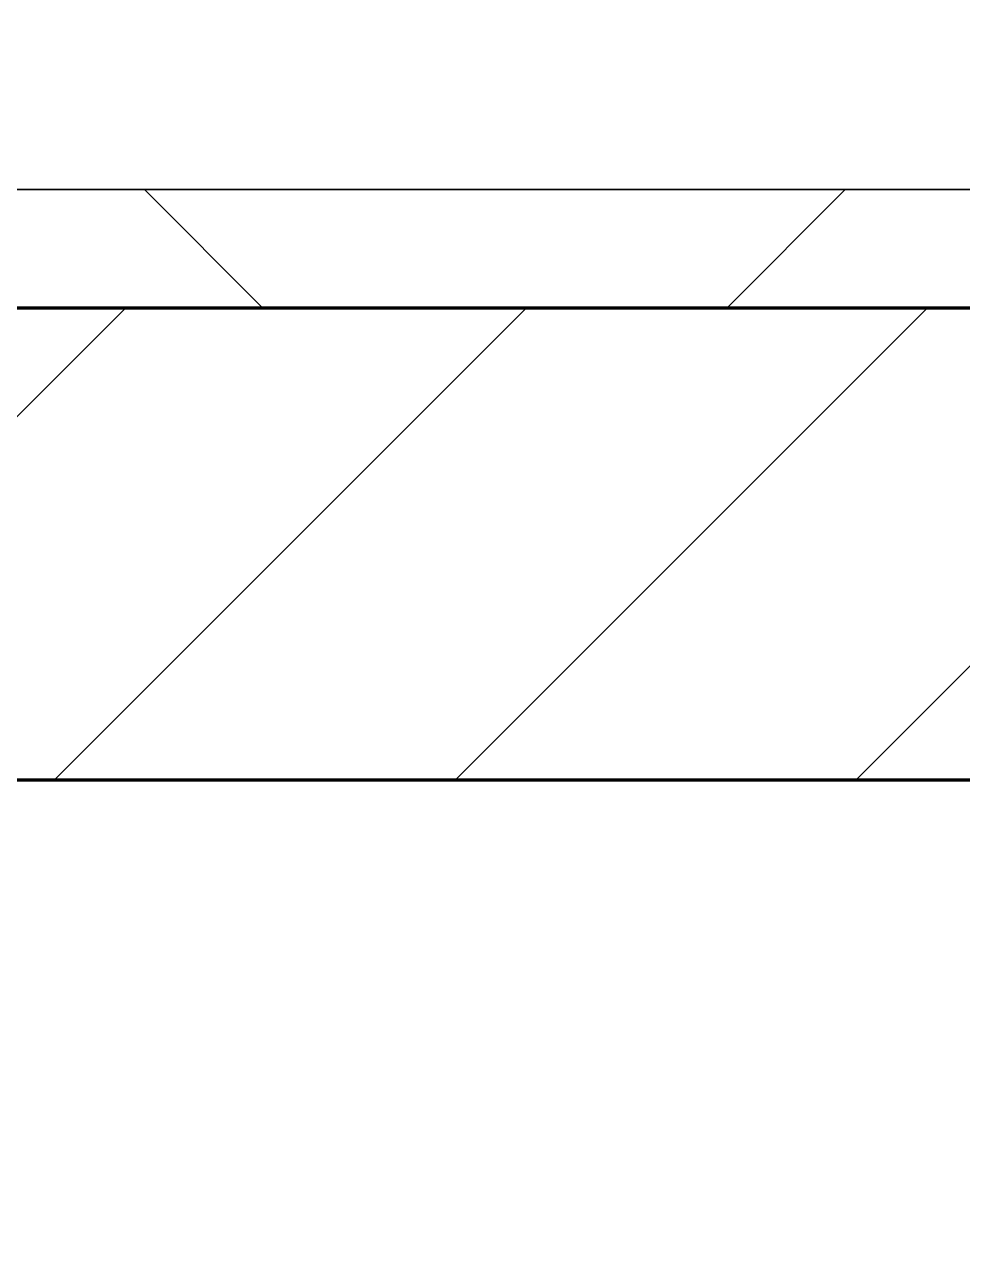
# Model space of a CAD drawing. Header units: millimetres. Extents: x -726012 to -647389, y -20772 to 18805.
# Drawn here: x -677961 to -677564, y 3733 to 4249 of the extents above; entities that cross this region are included whole.
import ezdxf
from ezdxf.xclip import XClip

# ---------------------------------------------------------------- set-up
doc = ezdxf.new("R2010")
doc.units = ezdxf.units.MM
doc.header["$XCLIPFRAME"] = 0
for name, color, linetype, lineweight in [('A-GLAZ-CURT', 2, 'Continuous', 9), ('A-WALL', 5, 'Continuous', 35), ('A-WALL-FNSH', 2, 'Continuous', 35), ('A-WALL-PATT', 1, 'Continuous', 35)]:
    doc.layers.add(name, color=color, linetype=linetype, lineweight=lineweight)
doc.layers.add('A11_ALU.SOLID SHEET', color=2, linetype='Continuous')

# ---------------------------------------------------------------- blocks, each defined once
blk = doc.blocks.new('PPLS-PP19_Custom Tile Pattern - Custom Tile Pattern-V197-4233-01 ENLARGED MULTI-PURPOSE LEVEL - REFLECTED CEILING PLAN - SHEET 4')
at = {"layer": 'A-GLAZ-CURT'}
for p, q in [((-300, 0), (300, 0)), ((300, 0), (-300, 0)), ((195.99, 0), (213.31, 0)), ((213.31, 0), (195.99, 0)), ((230.06, 0), (300, 0)), ((-300, -50), (300, -50)), ((300, -50), (-300, -50))]:
    blk.add_line(p, q, dxfattribs=at)
for points, knots in [([(-8.66, 0), (-4.78, 0), (11.85, 0), (42.82, 0), (88.72, 0), (120.63, 0), (138.28, 0), (138.53, 0)], [-446.928521, -446.928521, -446.928521, -446.928521, -429.606584, -390.253598, -346.313304, -291.370682, -290.5735, -290.5735, -290.5735, -290.5735]), ([(136.44, 0), (121.66, 0), (86.93, 0), (51.16, 0), (31.18, 0)], [-106.750556, -106.750556, -106.750556, -106.750556, -59.610984, 0, 0, 0, 0]), ([(126.35, 0), (119.91, 0), (102.5, 0), (76.86, 0), (57.82, 0), (46.51, 0), (41.18, 0), (36.02, 0), (35.54, 0), (35.54, 0)], [-432.67672, -432.67672, -432.67672, -432.67672, -401.860199, -357.622665, -341.267687, -334.000314, -326.15566, -319.318397, -317.489778, -317.489778, -317.489778, -317.489778]), ([(36.29, 0), (37.77, 0), (48.82, 0), (64.79, 0), (95.91, 0), (117.75, 0), (125.89, 0), (127.1, 0)], [-314.598523, -314.598523, -314.598523, -314.598523, -305.899624, -287.17622, -249.500363, -194.761443, -183.929441, -183.929441, -183.929441, -183.929441]), ([(58.72, 0), (61.68, 0), (76.1, 0), (100.57, 0), (116.36, 0), (128.63, 0), (128.95, 0)], [-106.923118, -106.923118, -106.923118, -106.923118, -97.899267, -63.759246, -39.050993, -35.895543, -35.895543, -35.895543, -35.895543]), ([(94.4, 0), (94.4, 0), (94.64, 0), (99.11, 0), (108.97, 0), (117.55, 0), (123.74, 0), (126.03, 0)], [-2348.345796, -2348.345796, -2348.345796, -2348.345796, -2310.419338, -2233.599744, -2052.234781, -1843.028543, -1723.290194, -1723.290194, -1723.290194, -1723.290194]), ([(126.91, 0), (126.75, 0), (124.06, 0), (122.35, 0), (114.96, 0), (108.04, 0), (103.09, 0)], [-31.951916, -31.951916, -31.951916, -31.951916, -31.430235, -22.807238, -15.488593, 0, 0, 0, 0]), ([(157.9, 0), (156.77, 0), (151.67, 0), (143.29, 0), (134.04, 0), (126.24, 0), (118.6, 0), (114.23, 0), (111.98, 0), (105.66, 0), (105.23, 0), (105.23, 0)], [-10292.955006, -10292.955006, -10292.955006, -10292.955006, -10098.273015, -9847.788484, -9677.714971, -9567.007022, -9453.21225, -9220.200448, -9012.77275, -8966.157302, -8929.495943, -8929.495943, -8929.495943, -8929.495943]), ([(127.05, 0), (130.42, 0), (142.39, 0), (163.31, 0), (185.23, 0), (193.62, 0), (194.69, 0), (194.79, 0)], [-1705.581795, -1705.581795, -1705.581795, -1705.581795, -1530.39897, -1095.004608, -529.74427, -295.064701, -265.121568, -265.121568, -265.121568, -265.121568]), ([(168.37, 0), (167.68, 0), (162.47, 0), (150.51, 0), (132.21, 0), (127.07, 0)], [-543.375029, -543.375029, -543.375029, -543.375029, -530.793311, -458.593899, -433.83818, -433.83818, -433.83818, -433.83818]), ([(128.58, 0), (128.8, 0), (130.16, 0), (139.26, 0), (152.67, 0), (161.24, 0), (162.19, 0), (162.75, 0)], [-633.326174, -633.326174, -633.326174, -633.326174, -627.736123, -618.981161, -602.094757, -592.980799, -581.414464, -581.414464, -581.414464, -581.414464]), ([(137.1, 0), (136, 0), (133.64, 0), (129.87, 0), (129.11, 0)], [-670.405967, -670.405967, -670.405967, -670.405967, -651.020627, -640.742133, -640.742133, -640.742133, -640.742133]), ([(193.8, 0), (193.33, 0), (190.11, 0), (183.13, 0), (171, 0), (161.95, 0), (161.28, 0), (158.35, 0), (157.85, 0), (157.77, 0)], [-11665.349007, -11665.349007, -11665.349007, -11665.349007, -11565.880756, -11105.624034, -10839.086983, -10768.332124, -10666.779182, -10580.760289, -10550.278881, -10550.278881, -10550.278881, -10550.278881]), ([(195.38, 0), (186.38, 0), (174.14, 0), (159.34, 0), (158.33, 0), (158.3, 0)], [-176.282151, -176.282151, -176.282151, -176.282151, -143.776725, -129.632772, -123.352749, -123.352749, -123.352749, -123.352749]), ([(159.07, 0), (159.13, 0), (160.84, 0), (165.21, 0), (174.15, 0), (185.98, 0), (208.82, 0), (219.42, 0), (230.06, 0)], [-115.643202, -115.643202, -115.643202, -115.643202, -114.681583, -87.660824, -65.295536, -41.623857, -24.459831, 0, 0, 0, 0]), ([(162.75, 0), (165.4, 0), (170.91, 0), (172.61, 0), (172.61, 0)], [-111.264224, -111.264224, -111.264224, -111.264224, -56.742688, -19.085662, -19.085662, -19.085662, -19.085662]), ([(247.1, 0), (246.76, 0), (245.04, 0), (238.34, 0), (226.56, 0), (221.1, 0), (200.27, 0), (182.99, 0), (174.27, 0), (169.67, 0), (168.99, 0)], [-9649.085549, -9649.085549, -9649.085549, -9649.085549, -9581.591397, -9406.094246, -9221.510254, -9016.44624, -8717.832359, -8253.978395, -8152.463617, -8069.855175, -8069.855175, -8069.855175, -8069.855175]), ([(194.33, 0), (191.9, 0), (183.59, 0), (175.3, 0), (169.49, 0)], [-171.028136, -171.028136, -171.028136, -171.028136, -162.427601, -142.916156, -142.916156, -142.916156, -142.916156]), ([(171.51, 0), (176.48, 0), (188.44, 0), (194.18, 0), (195.48, 0)], [-7971.819559, -7971.819559, -7971.819559, -7971.819559, -7784.112253, -7711.163339, -7711.163339, -7711.163339, -7711.163339]), ([(172.07, 0), (177.66, 0), (185.27, 0), (193.05, 0), (194.97, 0)], [-255.364076, -255.364076, -255.364076, -255.364076, -237.955587, -231.937426, -231.937426, -231.937426, -231.937426]), ([(195.4, 0), (197.8, 0), (202.5, 0), (207.47, 0), (213.96, 0), (215.11, 0)], [-231.480875, -231.480875, -231.480875, -231.480875, -223.92608, -215.862851, -208.75215, -208.75215, -208.75215, -208.75215]), ([(215.22, 0), (214.62, 0), (210.55, 0), (205.55, 0), (198.78, 0), (195.41, 0)], [-203.825446, -203.825446, -203.825446, -203.825446, -198.527383, -184.406837, -172.313696, -172.313696, -172.313696, -172.313696]), ([(195.66, 0), (197.43, 0), (202.46, 0), (208.81, 0), (213.9, 0), (241.96, 0), (266.73, 0), (281.71, 0), (291.71, 0), (296.52, 0), (297.86, 0), (298.09, 0)], [-7707.76565, -7707.76565, -7707.76565, -7707.76565, -7606.717214, -7289.299508, -7042.621073, -6582.165592, -6068.460911, -5766.029927, -5566.724884, -5280.360606, -5199.253518, -5199.253518, -5199.253518, -5199.253518]), ([(300, 0), (286.53, 0), (254.22, 0), (218.28, 0), (199.21, 0), (196.24, 0)], [-285.253232, -285.253232, -285.253232, -285.253232, -244.693688, -187.987675, -177.319577, -177.319577, -177.319577, -177.319577]), ([(300, 0), (288.22, 0), (262, 0), (230.43, 0), (219.94, 0), (219.02, 0)], [-12528.858583, -12528.858583, -12528.858583, -12528.858583, -11905.454923, -11162.864862, -10856.732305, -10856.732305, -10856.732305, -10856.732305]), ([(219.9, 0), (220.86, 0), (227.84, 0), (242.06, 0), (246.54, 0), (246.96, 0)], [-10670.940496, -10670.940496, -10670.940496, -10670.940496, -10511.382485, -9925.173265, -9834.877357, -9834.877357, -9834.877357, -9834.877357]), ([(284.76, 0), (284.76, 0), (285.09, 0), (287.47, 0), (293.59, 0), (297.76, 0), (300, 0)], [-4110.630118, -4110.630118, -4110.630118, -4110.630118, -4053.389046, -3959.664717, -3862.421465, -3746.95702, -3746.95702, -3746.95702, -3746.95702]), ([(297.38, 0), (295.84, 0), (291.62, 0), (285.38, 0), (284.87, 0)], [-4803.172655, -4803.172655, -4803.172655, -4803.172655, -4358.271401, -4143.037883, -4143.037883, -4143.037883, -4143.037883])]:
    blk.add_open_spline(points, degree=3, knots=knots, dxfattribs=at)
for points in [[(129.02, 0), (129.02, 0), (128.08, 0), (127.13, 0)], [(127.81, 0), (130.95, 0), (133.09, 0), (134.6, 0)], [(168.74, 0), (168.74, 0), (169.81, 0), (171.51, 0)], [(195.11, 0), (194.91, 0), (194.44, 0), (193.8, 0)]]:
    blk.add_open_spline(points, degree=3, dxfattribs=at)
blk = doc.blocks.new('PPLS-PP19_Custom Tile Pattern - Custom Tile Pattern-V198-4233-01 ENLARGED MULTI-PURPOSE LEVEL - REFLECTED CEILING PLAN - SHEET 4')
at = {"layer": 'A-GLAZ-CURT'}
for p, q in [((-300, 0), (300, 0)), ((300, 0), (-300, 0)), ((-293.07, 0), (-275.75, 0)), ((-275.75, 0), (-293.07, 0)), ((-222.32, 0), (-205, 0)), ((-205, 0), (-222.32, 0)), ((-300, -50), (300, -50)), ((300, -50), (-300, -50))]:
    blk.add_line(p, q, dxfattribs=at)
at = {"layer": 'A-GLAZ-CURT', "flags": 128}
for points in [[(-300, 0), (-291.56, 0), (-283.3, 0), (-275.2, 0), (-267.94, 0)], [(-267.95, 0), (-275.48, 0), (-283.55, 0), (-291.73, 0), (-300, 0)], [(-125.17, 0), (-128.55, 0), (-134.16, 0), (-140.03, 0), (-145.5, 0), (-150.63, 0), (-155.53, 0), (-160.27, 0), (-164.95, 0), (-169.65, 0), (-174.47, 0), (-179.49, 0), (-184.81, 0), (-190.44, 0), (-196.37, 0), (-202.58, 0), (-209.04, 0), (-215.73, 0), (-222.63, 0), (-229.72, 0), (-236.97, 0), (-244.39, 0), (-251.96, 0), (-259.67, 0), (-267.51, 0)], [(-267.26, 0), (-259.45, 0), (-251.77, 0), (-244.2, 0), (-236.74, 0), (-229.36, 0), (-222.06, 0), (-214.83, 0), (-207.71, 0), (-200.76, 0)], [(-199.6, 0), (-194.02, 0), (-187.54, 0), (-181.38, 0), (-175.58, 0), (-170.25, 0), (-165.64, 0), (-162.01, 0), (-159.53, 0), (-157.46, 0), (-154.52, 0), (-149.42, 0), (-141.84, 0), (-132.81, 0), (-126.08, 0)]]:
    blk.add_lwpolyline(points, dxfattribs=at)
at = {"layer": 'A-GLAZ-CURT'}
for points, knots in [([(-300, 0), (-284.65, 0), (-236.57, 0), (-179.59, 0), (-143.72, 0), (-131.27, 0)], [-5323.127839, -5323.127839, -5323.127839, -5323.127839, -4502.809032, -2700.551212, -1349.332005, -1349.332005, -1349.332005, -1349.332005]), ([(-267.97, 0), (-273.08, 0), (-283.52, 0), (-294.48, 0), (-300, 0)], [-14021.075597, -14021.075597, -14021.075597, -14021.075597, -13729.592194, -13439.944408, -13439.944408, -13439.944408, -13439.944408]), ([(-199.62, 0), (-204.38, 0), (-225.51, 0), (-248.48, 0), (-267.95, 0)], [-15463.05378, -15463.05378, -15463.05378, -15463.05378, -15131.813646, -14021.540472, -14021.540472, -14021.540472, -14021.540472]), ([(-137.88, 0), (-140.56, 0), (-147.66, 0), (-147.69, 0), (-158.72, 0), (-174.02, 0), (-185.59, 0), (-209.77, 0), (-232.01, 0), (-255.22, 0), (-262.59, 0), (-264.9, 0), (-265.4, 0)], [-3187.727384, -3187.727384, -3187.727384, -3187.727384, -2919.378265, -2477.344047, -2237.412286, -2029.680487, -1755.085331, -1400.429864, -858.079193, -543.655514, -208.940337, 0, 0, 0, 0]), ([(-258.6, 0), (-257.91, 0), (-254.26, 0), (-241.25, 0), (-225.99, 0), (-213.1, 0), (-205.2, 0), (-201.08, 0), (-200.04, 0)], [-5722.54675, -5722.54675, -5722.54675, -5722.54675, -5657.471696, -5413.335975, -5017.494783, -4832.723979, -4666.091899, -4608.762483, -4608.762483, -4608.762483, -4608.762483]), ([(-200.66, 0), (-207.98, 0), (-217.77, 0), (-231.26, 0), (-233.46, 0), (-234, 0)], [-1365.823924, -1365.823924, -1365.823924, -1365.823924, -978.033455, -846.069444, -682.911962, -682.911962, -682.911962, -682.911962]), ([(-233.49, 0), (-233.44, 0), (-232.38, 0), (-230.74, 0), (-225.3, 0), (-223.63, 0)], [-455.274641, -455.274641, -455.274641, -455.274641, -440.605512, -119.536984, 0, 0, 0, 0]), ([(-223.63, 0), (-219.39, 0), (-206.17, 0), (-188.58, 0), (-169.02, 0), (-152.12, 0), (-138.71, 0), (-132.57, 0), (-131.27, 0)], [-5463.295695, -5463.295695, -5463.295695, -5463.295695, -5161.076232, -4739.070012, -4465.409639, -4149.119819, -3839.893365, -3747.118743, -3747.118743, -3747.118743, -3747.118743]), ([(-199.62, 0), (-195.06, 0), (-184.69, 0), (-171.77, 0), (-158.7, 0), (-157.22, 0)], [-4601.017118, -4601.017118, -4601.017118, -4601.017118, -4349.945572, -4000.813434, -3840.635403, -3840.635403, -3840.635403, -3840.635403]), ([(-133.82, 0), (-135.51, 0), (-137.8, 0), (-149.31, 0), (-162.01, 0), (-177.91, 0), (-191.75, 0), (-198.9, 0), (-199.62, 0)], [-2731.647847, -2731.647847, -2731.647847, -2731.647847, -2418.507304, -2308.929706, -2113.765672, -1763.376603, -1422.553702, -1384.300524, -1384.300524, -1384.300524, -1384.300524]), ([(-132.08, 0), (-133, 0), (-152.83, 0), (-175.29, 0), (-199.15, 0)], [-17217.297136, -17217.297136, -17217.297136, -17217.297136, -17136.203329, -15473.903569, -15473.903569, -15473.903569, -15473.903569]), ([(-152.35, 0), (-151.03, 0), (-147.71, 0), (-143.57, 0), (-138.62, 0)], [-3494.978217, -3494.978217, -3494.978217, -3494.978217, -3371.022232, -3227.460399, -3227.460399, -3227.460399, -3227.460399]), ([(-118.78, 0), (-121.86, 0), (-126.28, 0), (-136.96, 0), (-147.46, 0), (-150.03, 0), (-150.57, 0)], [-5938.474035, -5938.474035, -5938.474035, -5938.474035, -5700.061948, -5508.838257, -5298.784692, -5196.16478, -5196.16478, -5196.16478, -5196.16478]), ([(-150.34, 0), (-150.07, 0), (-147.75, 0), (-143.47, 0), (-134.98, 0), (-131.56, 0)], [-4948.728362, -4948.728362, -4948.728362, -4948.728362, -4883.323924, -4440.880425, -4206.419108, -4206.419108, -4206.419108, -4206.419108]), ([(-26.75, 0), (-27.82, 0), (-36.18, 0), (-53.55, 0), (-78.2, 0), (-110.94, 0), (-130.52, 0), (-147.74, 0), (-149.07, 0)], [-8718.362214, -8718.362214, -8718.362214, -8718.362214, -8532.293389, -8073.216054, -7508.296369, -7004.680444, -6449.282163, -6277.220794, -6277.220794, -6277.220794, -6277.220794]), ([(-148.23, 0), (-146.94, 0), (-140.15, 0), (-137.28, 0), (-134.43, 0), (-131.95, 0), (-131.75, 0)], [-6162.058746, -6162.058746, -6162.058746, -6162.058746, -6017.569127, -5560.701257, -5364.112219, -5347.262158, -5347.262158, -5347.262158, -5347.262158]), ([(-86.16, 0), (-91.37, 0), (-104.13, 0), (-122.65, 0), (-139.03, 0), (-146.11, 0), (-146.95, 0)], [-1681.3698, -1681.3698, -1681.3698, -1681.3698, -1374.161226, -945.742622, -741.901385, -489.130243, -489.130243, -489.130243, -489.130243]), ([(-146.69, 0), (-146.59, 0), (-145.49, 0), (-139.05, 0), (-133.79, 0), (-131.27, 0)], [-420.34245, -420.34245, -420.34245, -420.34245, -406.956646, -290.263673, -143.987045, -143.987045, -143.987045, -143.987045]), ([(-132.14, 0), (-133.01, 0), (-133.62, 0), (-134.09, 0), (-134.15, 0)], [-8393.731839, -8393.731839, -8393.731839, -8393.731839, -8266.114998, -8246.473386, -8246.473386, -8246.473386, -8246.473386]), ([(-120.13, 0), (-120.14, 0), (-120.24, 0), (-121.3, 0), (-129.25, 0), (-133.82, 0)], [-2933.992132, -2933.992132, -2933.992132, -2933.992132, -2920.575025, -2840.280255, -2731.647847, -2731.647847, -2731.647847, -2731.647847]), ([(-131.3, 0), (-129.16, 0), (-122.65, 0), (-107.3, 0), (-90.42, 0), (-75.26, 0), (-68.41, 0), (-65.12, 0), (-63.63, 0)], [-4200.667166, -4200.667166, -4200.667166, -4200.667166, -4054.690705, -3793.097032, -3402.597032, -3144.956779, -3050.982048, -2969.237017, -2969.237017, -2969.237017, -2969.237017]), ([(-72.93, 0), (-75.51, 0), (-90.72, 0), (-112.2, 0), (-131.28, 0)], [-19442.345229, -19442.345229, -19442.345229, -19442.345229, -18935.241197, -17240.89966, -17240.89966, -17240.89966, -17240.89966]), ([(-131.12, 0), (-129.78, 0), (-126.57, 0), (-124.19, 0), (-123.43, 0), (-123.28, 0)], [-3743.369272, -3743.369272, -3743.369272, -3743.369272, -3647.167523, -3488.92562, -3439.852845, -3439.852845, -3439.852845, -3439.852845]), ([(-130.93, 0), (-130.57, 0), (-127.62, 0), (-117.33, 0), (-92.04, 0), (-74.02, 0), (-62.74, 0), (-60.36, 0), (-59.97, 0)], [-7362.922666, -7362.922666, -7362.922666, -7362.922666, -7293.749979, -6839.55839, -6236.997189, -5713.340575, -5140.470607, -5006.787413, -5006.787413, -5006.787413, -5006.787413]), ([(-130.76, 0), (-127.75, 0), (-120.24, 0), (-110.8, 0), (-99.5, 0), (-91.46, 0)], [-1330.78196, -1330.78196, -1330.78196, -1330.78196, -1002.059161, -460.363443, 0, 0, 0, 0]), ([(-113.43, 0), (-113.44, 0), (-113.96, 0), (-119.73, 0), (-125.43, 0), (-127.03, 0), (-127.41, 0)], [-328.499627, -328.499627, -328.499627, -328.499627, -282.672656, -98.539552, -24.539552, 0, 0, 0, 0]), ([(-126.5, 0), (-122.44, 0), (-108.71, 0), (-86.68, 0), (-63.44, 0), (-54.4, 0), (-48.53, 0), (-30.79, 0), (-18.63, 0), (-1.28, 0), (4.49, 0)], [-5231.017328, -5231.017328, -5231.017328, -5231.017328, -4994.692869, -4542.524482, -4008.285538, -3689.699207, -3546.54457, -3315.260113, -2864.387349, -2490.960632, -2490.960632, -2490.960632, -2490.960632]), ([(-125.15, 0), (-124.93, 0), (-121.96, 0), (-113.01, 0), (-98.9, 0), (-85.29, 0), (-71.67, 0), (-65.93, 0), (-65.07, 0)], [-3362.7396, -3362.7396, -3362.7396, -3362.7396, -3342.215224, -3074.362186, -2902.289527, -2605.247022, -2322.099534, -2241.8264, -2241.8264, -2241.8264, -2241.8264]), ([(-122.08, 0), (-122.01, 0), (-121.69, 0), (-121.2, 0), (-120.88, 0)], [-3136.336417, -3136.336417, -3136.336417, -3136.336417, -3110.304437, -3035.164275, -3035.164275, -3035.164275, -3035.164275]), ([(-36.33, 0), (-36.43, 0), (-37.27, 0), (-45.02, 0), (-46.13, 0), (-60.59, 0), (-81.23, 0), (-99.51, 0), (-114.02, 0), (-117.28, 0), (-118.78, 0)], [-1855.773136, -1855.773136, -1855.773136, -1855.773136, -1810.870157, -1672.078046, -1405.135169, -1060.00838, -740.068933, -229.489605, -116.330425, 0, 0, 0, 0]), ([(-117.74, 0), (-117.19, 0), (-114.78, 0), (-113.43, 0), (-113.43, 0)], [-821.249067, -821.249067, -821.249067, -821.249067, -394.672656, -330.879064, -330.879064, -330.879064, -330.879064]), ([(-62.94, 0), (-69.35, 0), (-86.03, 0), (-107.61, 0), (-116.56, 0), (-117.56, 0)], [-2773.939927, -2773.939927, -2773.939927, -2773.939927, -2193.204658, -1433.981041, -985.49888, -985.49888, -985.49888, -985.49888]), ([(-115.82, 0), (-114.96, 0), (-110.41, 0), (-96.78, 0), (-79.63, 0), (-68.44, 0), (-62.96, 0)], [-5724.064692, -5724.064692, -5724.064692, -5724.064692, -5430.283136, -5103.229623, -4799.173296, -4510.409812, -4510.409812, -4510.409812, -4510.409812]), ([(5.46, 0), (4.6, 0), (0.72, 0), (-12.23, 0), (-25.64, 0), (-40, 0), (-56.24, 0), (-75.59, 0), (-94, 0), (-112.01, 0), (-114.94, 0), (-115.63, 0)], [-2788.193083, -2788.193083, -2788.193083, -2788.193083, -2720.818881, -2518.50168, -2125.455881, -1792.521578, -1466.981642, -1208.454564, -789.402658, -501.969187, -243.577221, -243.577221, -243.577221, -243.577221]), ([(-91.46, 0), (-90.09, 0), (-84.7, 0), (-77.43, 0), (-72.73, 0), (-72.64, 0), (-72.64, 0)], [-19832.387487, -19832.387487, -19832.387487, -19832.387487, -19753.885894, -19541.04734, -19478.625389, -19471.062469, -19471.062469, -19471.062469, -19471.062469]), ([(-63.96, 0), (-64.13, 0), (-72.5, 0), (-80.63, 0), (-86.16, 0)], [-2171.769325, -2171.769325, -2171.769325, -2171.769325, -2007.031671, -1681.3698, -1681.3698, -1681.3698, -1681.3698]), ([(-29.03, 0), (-33.97, 0), (-43.74, 0), (-56.37, 0), (-71.66, 0), (-77.83, 0), (-82.66, 0), (-83.28, 0), (-83.28, 0)], [-2680.714891, -2680.714891, -2680.714891, -2680.714891, -2413.671296, -2161.752162, -2006.592567, -1646.621388, -1424.436217, -1393.971743, -1393.971743, -1393.971743, -1393.971743]), ([(-83.28, 0), (-83.28, 0), (-82.91, 0), (-76.14, 0), (-69.27, 0), (-64.36, 0), (-62.92, 0)], [-1393.4169, -1393.4169, -1393.4169, -1393.4169, -1353.722004, -1274.333717, -1073.56893, -987.288304, -987.288304, -987.288304, -987.288304])]:
    blk.add_open_spline(points, degree=3, knots=knots, dxfattribs=at)
for points in [[(-134.15, 0), (-133.54, 0), (-132.65, 0), (-131.34, 0)], [(-127.41, 0), (-129.26, 0), (-130.58, 0), (-131.55, 0)], [(-131.37, 0), (-130.01, 0), (-128.32, 0), (-126.5, 0)], [(-131.07, 0), (-128.68, 0), (-126.67, 0), (-125.15, 0)]]:
    blk.add_open_spline(points, degree=3, dxfattribs=at)
blk = doc.blocks.new('*U885')
at = {"layer": 'A-GLAZ-CURT'}
for name, p in [('PPLS-PP19_Custom Tile Pattern - Custom Tile Pattern-V197-4233-01 ENLARGED MULTI-PURPOSE LEVEL - REFLECTED CEILING PLAN - SHEET 4', (-1800, 11720.41)), ('PPLS-PP19_Custom Tile Pattern - Custom Tile Pattern-V198-4233-01 ENLARGED MULTI-PURPOSE LEVEL - REFLECTED CEILING PLAN - SHEET 4', (-1200, 11720.41))]:
    blk.add_blockref(name, p, dxfattribs=at)
blk = doc.blocks.new('*U1287')
blk.add_lwpolyline([(21173.36, -580), (28210, -580), (28210, -6849.96), (45954.15, -6849.96), (45954.15, 600), (82995.06, 600), (83086.47, 650), (90052, 650), (90392, 990), (103159.16, 990), (103159.16, 4990), (21173.36, 4990), (21173.36, 3485.45), (21203.36, 3485.45), (21203.36, 925.54), (21173.36, 925.54), (21173.36, -580)])

msp = doc.modelspace()

# ---------------------------------------------------------------- hatches: boundary and pattern name
at = {"layer": 'A-WALL-PATT', "lineweight": 9}
h = msp.add_hatch(dxfattribs=at)
h.set_pattern_fill('FP_3', color=256, style=0, pattern_type=2)
h.set_pattern_definition([(45, (0, 0), (-212.13203, 212.13203), []), (135, (0, 0), (-212.13203, -212.13203), [])])
h.paths.add_polyline_path([(-661708.03, 4129.02), (-661758.03, 4179.02), (-698678.22, 4179.02), (-698678.22, 4129.02), (-663127.46, 4129.02)])
h = msp.add_hatch(dxfattribs=at)
h.set_pattern_fill('FP_2', color=256, style=0, pattern_type=2)
h.set_pattern_definition([(45, (0, 0), (-84.852814, 84.852814), [])])
h.paths.add_polyline_path([(-661508.03, 3929.02), (-661708.03, 4129.02), (-698478.22, 4129.02), (-698478.22, 3929.02), (-661790.87, 3929.02)])

# ---------------------------------------------------------------- linework, layer by layer
at = {"layer": 'A-WALL', "color": 7, "lineweight": 70}
for p, q in [((-698478.22, 4129.02), (-661708.03, 4129.02)), ((-677077.37, 3929.02), (-679302.37, 3929.02))]:
    msp.add_line(p, q, dxfattribs=at)
at = {"layer": 'A-WALL-FNSH', "color": 250}
for p, q in [((-698678.22, 4179.02), (-661758.03, 4179.02)), ((-661708.03, 4129.02), (-698678.22, 4129.02))]:
    msp.add_line(p, q, dxfattribs=at)

# ---------------------------------------------------------------- block references
msp.add_blockref('*U885', (-676282.37, -7541.39))

# ---------------------------------------------------------------- next in the draw order: block references
at = {"layer": 'A11_ALU.SOLID SHEET'}
ref = msp.add_blockref('*U1287', (-744682.37, 3579.02), dxfattribs=at)
XClip(ref).set_block_clipping_path([(22516.8245944298, -23612.0000696909), (92487.8891097467, 7199.9972603897)])

doc.saveas('drawing.dxf')
